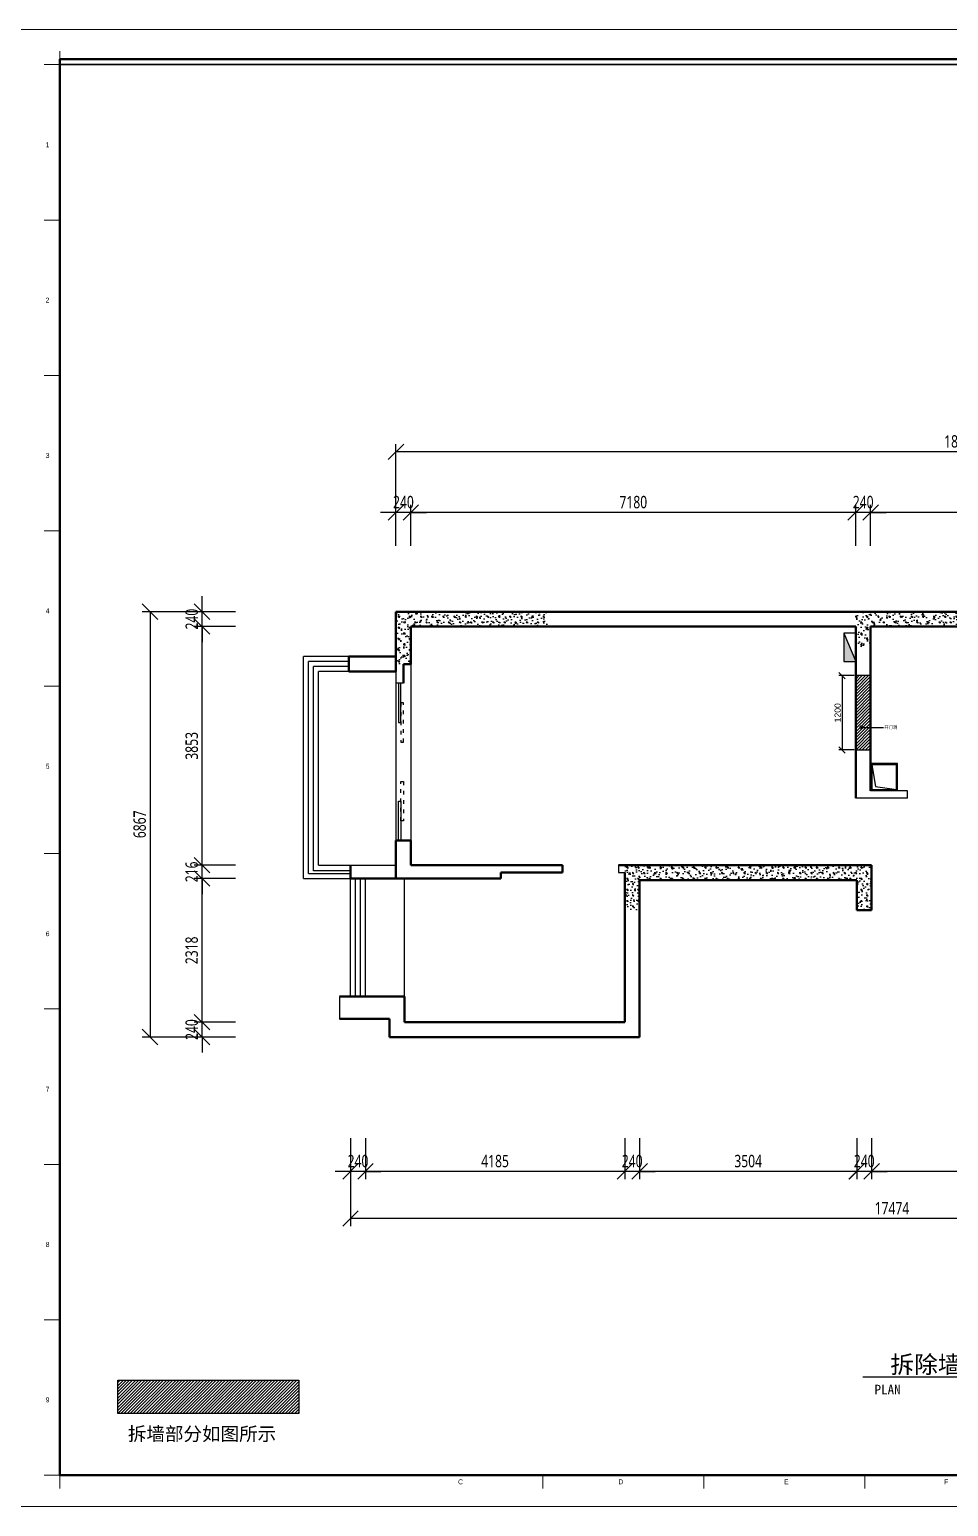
# Model space of a CAD drawing. Header units: millimetres. Extents: x 404985 to 540841, y 1898 to 26709.
# Drawn here: x 439906 to 454736, y 2380 to 26227 of the extents above; entities that cross this region are included whole.
import ezdxf
from ezdxf.enums import TextEntityAlignment as Align

# ---------------------------------------------------------------- set-up
doc = ezdxf.new("R2010")
doc.units = ezdxf.units.MM
doc.linetypes.add('ACAD_ISO03W100', pattern=[30, 12, -18])
for name, color, linetype, lineweight in [('TK', 51, 'Continuous', 18), ('原始结构', 7, 'Continuous', 50), ('电气', 18, 'Continuous', 9)]:
    doc.layers.add(name, color=color, linetype=linetype, lineweight=lineweight)
for name, color, linetype in [('wall', 1, 'Continuous'), ('出风排气', 61, 'Continuous'), ('填充图块', 7, 'Continuous'), ('建筑栏杆', 2, 'Continuous'), ('建筑滑门', 5, 'Continuous'), ('建筑窗户', 4, 'Continuous'), ('拆墙结构', 1, 'Continuous'), ('标注内部', 115, 'Continuous'), ('标注标高', 115, 'Continuous'), ('标注说明', 50, 'Continuous')]:
    doc.layers.add(name, color=color, linetype=linetype)
doc.styles.add('GridRef', font='au101s01.shx', dxfattribs={"width": 0.9, "height": 2.5})
doc.styles.get("Standard").update_dxf_attribs({"font": 'arial.ttf'})
doc.styles.add('TT', font='', dxfattribs={"width": 0.8})
doc.styles.add('仿宋体', font='msyh.ttf', dxfattribs={"width": 0.75})
doc.styles.get('TT').set_extended_font_data('SimSun')
doc.dimstyles.new('大标注', dxfattribs={"dimscale": 100, "dimtxt": 2, "dimasz": 2.5, "dimexe": 1.25, "dimexo": 0.625, "dimtad": 1, "dimdec": 0, "dimtxsty": '仿宋体', "dimblk": 'OBLIQUE', "dimcen": 2.5, "dimclrd": 256, "dimclre": 256, "dimclrt": 256, "dimadec": 0, "dimazin": 0, "dimtfac": 1, "dimtdec": 0, "dimtix": 1, "dimtmove": 0, "dimatfit": 3, "dimldrblk": 'DOT', "dimfxl": 1, "dimarcsym": 0})
doc.dimstyles.new('小标注', dxfattribs={"dimscale": 40, "dimtxt": 2.5, "dimasz": 2.5, "dimexe": 1.25, "dimexo": 0.6, "dimgap": 0.5, "dimtad": 1, "dimdec": 0, "dimtxsty": 'Standard', "dimblk": 'OBLIQUE', "dimcen": 2.5, "dimclrd": 256, "dimclre": 256, "dimclrt": 256, "dimadec": 0, "dimazin": 0, "dimtfac": 1, "dimtdec": 0, "dimtix": 1, "dimtmove": 0, "dimatfit": 2, "dimldrblk": 'DOTSMALL', "dimfxl": 1, "dimarcsym": 0})
pattern_1 = [(67, (-100, 1.73), (-102.840264, -86.710143), [0, -145]), (153, (-100, 1.73), (70.245338, -126.458474), [0, -194]), (74, (-80, 0), (-129.956868, -87.5714), [0, -246]), (286, (-80, 0), (149.1821, -82.058653), [0, -162.4]), (114, (100, 5.2), (-177.42154, 52.363195), [0, -130]), (90, (-5e-07, 0), (-180, 1e-14), [20, -160]), (135, (20, 0), (-179.99969, -179.99969), [28.284, -226.274]), (180, (100, 100), (-2e-14, -180), [20, -160]), (135, (100, 260), (-179.99969, -179.99969), [28.284, -226.274]), (270, (100, 100), (180, -3e-14), [20, -160]), (135, (20, 180), (-179.99969, -179.99969), [28.284, -226.274]), (0, (-5e-07, 0), (0, 180), [20, -160]), (135, (100, 80), (-179.99969, -179.99969), [28.284, -226.274])]

# ---------------------------------------------------------------- blocks, each defined once
blk = doc.blocks.new('regggg')
at = {"layer": 'TK', "color": 45, "ltscale": 3}
for p, q in [((188267, 5439), (214874, 5439)), ((214874, -12853), (188267, -12853))]:
    blk.add_line(p, q, dxfattribs=at)
at = {"layer": 'TK', "color": 45}
for p, q in [((189560, 5005), (189560, 5171)), ((189560, 5005), (189365, 5005)), ((189560, 5005), (189365, 5005)), ((189560, 3080), (189365, 3080)), ((189560, 1156), (189365, 1156)), ((189560, -769), (189365, -769)), ((189560, -2693), (189365, -2693)), ((189560, -4767), (189365, -4767)), ((189560, -6691), (189365, -6691)), ((189560, -8616), (189365, -8616)), ((189560, -10540), (189365, -10540)), ((189560, -12465), (189365, -12465)), ((189560, -12631), (189560, -12465)), ((195540, -12631), (195540, -12465)), ((197533, -12631), (197533, -12465)), ((199527, -12631), (199527, -12465))]:
    blk.add_line(p, q, dxfattribs=at)
at = {"layer": 'TK', "color": 45, "const_width": 21.8}
blk.add_lwpolyline([(211486, 5005), (189560, 5005), (189560, -12465), (211486, -12465)], dxfattribs=at)
at = {"layer": 'TK', "color": 45, "style": 'GridRef', "width": 0.9}
for s, p in [('1', (189409, 4013)), ('2', (189409, 2088)), ('3', (189409, 164)), ('4', (189409, -1761)), ('5', (189409, -3685)), ('6', (189409, -5759)), ('7', (189409, -7684)), ('8', (189409, -9608)), ('9', (189409, -11532)), ('C', (194521, -12548)), ('D', (196505, -12548)), ('E', (198554, -12548)), ('F', (200534, -12548))]:
    blk.add_text(s, height=61, dxfattribs=at).set_placement(p, align=Align.MIDDLE_CENTER)
blk = doc.blocks.new('gh')
at = {"layer": 'wall'}
blk.add_hatch(color=250, dxfattribs=at).paths.add_polyline_path([(164817, 67983), (164817, 68175), (164362, 68175)])
at = {"layer": 'wall', "color": 250}
blk.add_line((164362, 68175), (164817, 67983), dxfattribs=at)
blk.add_lwpolyline([(164362, 68175), (164817, 68175), (164817, 67983), (164362, 67983)], close=True, dxfattribs=at)
blk = doc.blocks.new('_Oblique')
at = {"color": 0, "linetype": 'ByBlock', "lineweight": -2}
blk.add_line((-0.5, -0.5), (0.5, 0.5), dxfattribs=at)
blk = doc.blocks.new('*D224')
at = {"layer": 'Defpoints', "color": 0, "transparency": 16777216}
for p in [(442690, 10200), (443290, 10200), (443290, 9960)]:
    blk.add_point(p, dxfattribs=at)
at = {"layer": '标注标高', "lineweight": -2, "transparency": 16777216}
for p, q in [((442690, 10200), (442690, 10450)), ((443227, 10200), (442565, 10200)), ((442690, 9960), (442690, 10200)), ((443227, 9960), (442565, 9960)), ((442690, 9960), (442690, 9710))]:
    blk.add_line(p, q, dxfattribs=at)
at = {"layer": '标注标高', "lineweight": -2, "transparency": 16777216, "xscale": 250, "yscale": 250, "zscale": 250}
for p, rotation in [((442690, 10200), 270), ((442690, 9960), 90)]:
    blk.add_blockref('_Oblique', p, dxfattribs=dict(at, rotation=rotation))
at = {"layer": '标注标高', "transparency": 16777216, "insert": (442524, 10080), "char_height": 200, "attachment_point": 5, "rotation": 90, "style": '仿宋体'}
blk.add_mtext('240', dxfattribs=at)
blk = doc.blocks.new('_Dot')
at = {"color": 0, "linetype": 'ByBlock', "lineweight": -2}
blk.add_line((-0.5, 0), (-1, 0), dxfattribs=at)
at = {"color": 0, "linetype": 'ByBlock', "const_width": 0.5}
blk.add_lwpolyline([(-0.25, 0, 1), (0.25, 0, 1)], format="xyb", close=True, dxfattribs=at)
blk = doc.blocks.new('*D225')
at = {"layer": 'Defpoints', "color": 0, "transparency": 16777216}
for p in [(442690, 12518), (443290, 12518), (443290, 10200)]:
    blk.add_point(p, dxfattribs=at)
at = {"layer": '标注标高', "lineweight": -2, "transparency": 16777216}
for p, q in [((443227, 12518), (442565, 12518)), ((442690, 10200), (442690, 12518)), ((443227, 10200), (442565, 10200))]:
    blk.add_line(p, q, dxfattribs=at)
at = {"layer": '标注标高', "lineweight": -2, "transparency": 16777216, "xscale": 250, "yscale": 250, "zscale": 250}
for p, rotation in [((442690, 12518), 90), ((442690, 10200), 270)]:
    blk.add_blockref('_Oblique', p, dxfattribs=dict(at, rotation=rotation))
at = {"layer": '标注标高', "transparency": 16777216, "insert": (442523, 11359), "char_height": 200, "attachment_point": 5, "rotation": 90, "style": '仿宋体'}
blk.add_mtext('2318', dxfattribs=at)
blk = doc.blocks.new('*D226')
at = {"layer": 'Defpoints', "color": 0, "transparency": 16777216}
for p in [(442690, 12734), (443290, 12734), (443290, 12518)]:
    blk.add_point(p, dxfattribs=at)
at = {"layer": '标注标高', "lineweight": -2, "transparency": 16777216}
for p, q in [((442690, 12734), (442690, 12984)), ((443227, 12734), (442565, 12734)), ((442690, 12518), (442690, 12734)), ((443227, 12518), (442565, 12518)), ((442690, 12518), (442690, 12268))]:
    blk.add_line(p, q, dxfattribs=at)
at = {"layer": '标注标高', "lineweight": -2, "transparency": 16777216, "xscale": 250, "yscale": 250, "zscale": 250}
for p, rotation in [((442690, 12734), 270), ((442690, 12518), 90)]:
    blk.add_blockref('_Oblique', p, dxfattribs=dict(at, rotation=rotation))
at = {"layer": '标注标高', "transparency": 16777216, "insert": (442523, 12626), "char_height": 200, "attachment_point": 5, "rotation": 90, "style": '仿宋体'}
blk.add_mtext('216', dxfattribs=at)
blk = doc.blocks.new('*D227')
at = {"layer": 'Defpoints', "color": 0, "transparency": 16777216}
for p in [(442690, 16587), (443290, 16587), (443290, 12734)]:
    blk.add_point(p, dxfattribs=at)
at = {"layer": '标注标高', "lineweight": -2, "transparency": 16777216}
for p, q in [((443227, 16587), (442565, 16587)), ((442690, 12734), (442690, 16587)), ((443227, 12734), (442565, 12734))]:
    blk.add_line(p, q, dxfattribs=at)
at = {"layer": '标注标高', "lineweight": -2, "transparency": 16777216, "xscale": 250, "yscale": 250, "zscale": 250}
for p, rotation in [((442690, 16587), 90), ((442690, 12734), 270)]:
    blk.add_blockref('_Oblique', p, dxfattribs=dict(at, rotation=rotation))
at = {"layer": '标注标高', "transparency": 16777216, "insert": (442524, 14661), "char_height": 200, "attachment_point": 5, "rotation": 90, "style": '仿宋体'}
blk.add_mtext('3853', dxfattribs=at)
blk = doc.blocks.new('*D228')
at = {"layer": 'Defpoints', "color": 0, "transparency": 16777216}
for p in [(442690, 16827), (443290, 16827), (443290, 16587)]:
    blk.add_point(p, dxfattribs=at)
at = {"layer": '标注标高', "lineweight": -2, "transparency": 16777216}
for p, q in [((442690, 16827), (442690, 17077)), ((443227, 16827), (442565, 16827)), ((442690, 16587), (442690, 16827)), ((443227, 16587), (442565, 16587)), ((442690, 16587), (442690, 16337))]:
    blk.add_line(p, q, dxfattribs=at)
at = {"layer": '标注标高', "lineweight": -2, "transparency": 16777216, "xscale": 250, "yscale": 250, "zscale": 250}
for p, rotation in [((442690, 16827), 270), ((442690, 16587), 90)]:
    blk.add_blockref('_Oblique', p, dxfattribs=dict(at, rotation=rotation))
at = {"layer": '标注标高', "transparency": 16777216, "insert": (442524, 16707), "char_height": 200, "attachment_point": 5, "rotation": 90, "style": '仿宋体'}
blk.add_mtext('240', dxfattribs=at)
blk = doc.blocks.new('*D229')
at = {"layer": 'Defpoints', "color": 0, "transparency": 16777216}
for p in [(442690, 16827), (441850, 9960), (442690, 9960)]:
    blk.add_point(p, dxfattribs=at)
at = {"layer": '标注标高', "lineweight": -2, "transparency": 16777216}
for p, q in [((442627, 16827), (441725, 16827)), ((441850, 16827), (441850, 9960)), ((442627, 9960), (441725, 9960))]:
    blk.add_line(p, q, dxfattribs=at)
at = {"layer": '标注标高', "lineweight": -2, "transparency": 16777216, "xscale": 250, "yscale": 250, "zscale": 250}
for p, rotation in [((441850, 16827), 90), ((441850, 9960), 270)]:
    blk.add_blockref('_Oblique', p, dxfattribs=dict(at, rotation=rotation))
at = {"layer": '标注标高', "transparency": 16777216, "insert": (441684, 13394), "char_height": 200, "attachment_point": 5, "rotation": 90, "style": '仿宋体'}
blk.add_mtext('6867', dxfattribs=at)
blk = doc.blocks.new('*D233')
at = {"layer": 'Defpoints', "color": 0, "transparency": 16777216}
for p in [(453497, 8390), (457142, 8390), (453497, 7790)]:
    blk.add_point(p, dxfattribs=at)
at = {"layer": '标注标高', "lineweight": -2, "transparency": 16777216}
for p, q in [((453497, 8328), (453497, 7665)), ((457142, 8328), (457142, 7665)), ((457142, 7790), (453497, 7790))]:
    blk.add_line(p, q, dxfattribs=at)
at = {"layer": '标注标高', "lineweight": -2, "transparency": 16777216, "xscale": 250, "yscale": 250, "zscale": 250, "rotation": 180}
blk.add_blockref('_Oblique', (453497, 7790), dxfattribs=at)
at = {"layer": '标注标高', "lineweight": -2, "transparency": 16777216, "xscale": 250, "yscale": 250, "zscale": 250}
blk.add_blockref('_Oblique', (457142, 7790), dxfattribs=at)
at = {"layer": '标注标高', "transparency": 16777216, "insert": (455319, 7956), "char_height": 200, "attachment_point": 5, "style": '仿宋体'}
blk.add_mtext('3645', dxfattribs=at)
blk = doc.blocks.new('*D234')
at = {"layer": 'Defpoints', "color": 0, "transparency": 16777216}
for p in [(453257, 8390), (453497, 8390), (453257, 7790)]:
    blk.add_point(p, dxfattribs=at)
at = {"layer": '标注标高', "lineweight": -2, "transparency": 16777216}
for p, q in [((453257, 8328), (453257, 7665)), ((453497, 8328), (453497, 7665)), ((453257, 7790), (453007, 7790)), ((453497, 7790), (453257, 7790)), ((453497, 7790), (453747, 7790))]:
    blk.add_line(p, q, dxfattribs=at)
at = {"layer": '标注标高', "lineweight": -2, "transparency": 16777216, "xscale": 250, "yscale": 250, "zscale": 250}
blk.add_blockref('_Oblique', (453257, 7790), dxfattribs=at)
at = {"layer": '标注标高', "lineweight": -2, "transparency": 16777216, "xscale": 250, "yscale": 250, "zscale": 250, "rotation": 180}
blk.add_blockref('_Oblique', (453497, 7790), dxfattribs=at)
at = {"layer": '标注标高', "transparency": 16777216, "insert": (453377, 7956), "char_height": 200, "attachment_point": 5, "style": '仿宋体'}
blk.add_mtext('240', dxfattribs=at)
blk = doc.blocks.new('*D235')
at = {"layer": 'Defpoints', "color": 0, "transparency": 16777216}
for p in [(449752, 8390), (453256, 8390), (449752, 7790)]:
    blk.add_point(p, dxfattribs=at)
at = {"layer": '标注标高', "lineweight": -2, "transparency": 16777216}
for p, q in [((449752, 8328), (449752, 7665)), ((453256, 8328), (453256, 7665)), ((453256, 7790), (449752, 7790))]:
    blk.add_line(p, q, dxfattribs=at)
at = {"layer": '标注标高', "lineweight": -2, "transparency": 16777216, "xscale": 250, "yscale": 250, "zscale": 250, "rotation": 180}
blk.add_blockref('_Oblique', (449752, 7790), dxfattribs=at)
at = {"layer": '标注标高', "lineweight": -2, "transparency": 16777216, "xscale": 250, "yscale": 250, "zscale": 250}
blk.add_blockref('_Oblique', (453256, 7790), dxfattribs=at)
at = {"layer": '标注标高', "transparency": 16777216, "insert": (451504, 7956), "char_height": 200, "attachment_point": 5, "style": '仿宋体'}
blk.add_mtext('3504', dxfattribs=at)
blk = doc.blocks.new('*D236')
at = {"layer": 'Defpoints', "color": 0, "transparency": 16777216}
for p in [(449512, 8390), (449752, 8390), (449512, 7790)]:
    blk.add_point(p, dxfattribs=at)
at = {"layer": '标注标高', "lineweight": -2, "transparency": 16777216}
for p, q in [((449512, 8328), (449512, 7665)), ((449752, 8328), (449752, 7665)), ((449512, 7790), (449262, 7790)), ((449752, 7790), (449512, 7790)), ((449752, 7790), (450002, 7790))]:
    blk.add_line(p, q, dxfattribs=at)
at = {"layer": '标注标高', "lineweight": -2, "transparency": 16777216, "xscale": 250, "yscale": 250, "zscale": 250}
blk.add_blockref('_Oblique', (449512, 7790), dxfattribs=at)
at = {"layer": '标注标高', "lineweight": -2, "transparency": 16777216, "xscale": 250, "yscale": 250, "zscale": 250, "rotation": 180}
blk.add_blockref('_Oblique', (449752, 7790), dxfattribs=at)
at = {"layer": '标注标高', "transparency": 16777216, "insert": (449632, 7956), "char_height": 200, "attachment_point": 5, "style": '仿宋体'}
blk.add_mtext('240', dxfattribs=at)
blk = doc.blocks.new('*D237')
at = {"layer": 'Defpoints', "color": 0, "transparency": 16777216}
for p in [(445327, 8390), (449512, 8390), (445327, 7790)]:
    blk.add_point(p, dxfattribs=at)
at = {"layer": '标注标高', "lineweight": -2, "transparency": 16777216}
for p, q in [((445327, 8328), (445327, 7665)), ((449512, 8328), (449512, 7665)), ((449512, 7790), (445327, 7790))]:
    blk.add_line(p, q, dxfattribs=at)
at = {"layer": '标注标高', "lineweight": -2, "transparency": 16777216, "xscale": 250, "yscale": 250, "zscale": 250, "rotation": 180}
blk.add_blockref('_Oblique', (445327, 7790), dxfattribs=at)
at = {"layer": '标注标高', "lineweight": -2, "transparency": 16777216, "xscale": 250, "yscale": 250, "zscale": 250}
blk.add_blockref('_Oblique', (449512, 7790), dxfattribs=at)
at = {"layer": '标注标高', "transparency": 16777216, "insert": (447419, 7956), "char_height": 200, "attachment_point": 5, "style": '仿宋体'}
blk.add_mtext('4185', dxfattribs=at)
blk = doc.blocks.new('*D238')
at = {"layer": 'Defpoints', "color": 0, "transparency": 16777216}
for p in [(445087, 8390), (445327, 8390), (445087, 7790)]:
    blk.add_point(p, dxfattribs=at)
at = {"layer": '标注标高', "lineweight": -2, "transparency": 16777216}
for p, q in [((445087, 8328), (445087, 7665)), ((445327, 8328), (445327, 7665)), ((445087, 7790), (444837, 7790)), ((445327, 7790), (445087, 7790)), ((445327, 7790), (445577, 7790))]:
    blk.add_line(p, q, dxfattribs=at)
at = {"layer": '标注标高', "lineweight": -2, "transparency": 16777216, "xscale": 250, "yscale": 250, "zscale": 250}
blk.add_blockref('_Oblique', (445087, 7790), dxfattribs=at)
at = {"layer": '标注标高', "lineweight": -2, "transparency": 16777216, "xscale": 250, "yscale": 250, "zscale": 250, "rotation": 180}
blk.add_blockref('_Oblique', (445327, 7790), dxfattribs=at)
at = {"layer": '标注标高', "transparency": 16777216, "insert": (445207, 7956), "char_height": 200, "attachment_point": 5, "style": '仿宋体'}
blk.add_mtext('240', dxfattribs=at)
blk = doc.blocks.new('*D239')
at = {"layer": 'Defpoints', "color": 0, "transparency": 16777216}
for p in [(445087, 7790), (462561, 7790), (445087, 7030)]:
    blk.add_point(p, dxfattribs=at)
at = {"layer": '标注标高', "lineweight": -2, "transparency": 16777216}
for p, q in [((445087, 7728), (445087, 6905)), ((462561, 7728), (462561, 6905)), ((462561, 7030), (445087, 7030))]:
    blk.add_line(p, q, dxfattribs=at)
at = {"layer": '标注标高', "lineweight": -2, "transparency": 16777216, "xscale": 250, "yscale": 250, "zscale": 250, "rotation": 180}
blk.add_blockref('_Oblique', (445087, 7030), dxfattribs=at)
at = {"layer": '标注标高', "lineweight": -2, "transparency": 16777216, "xscale": 250, "yscale": 250, "zscale": 250}
blk.add_blockref('_Oblique', (462561, 7030), dxfattribs=at)
at = {"layer": '标注标高', "transparency": 16777216, "insert": (453824, 7195), "char_height": 200, "attachment_point": 5, "style": '仿宋体'}
blk.add_mtext('17474', dxfattribs=at)
blk = doc.blocks.new('*D249')
at = {"layer": 'Defpoints', "color": 0, "transparency": 16777216}
for p in [(453480, 18430), (453480, 17830), (459970, 17830)]:
    blk.add_point(p, dxfattribs=at)
at = {"layer": '标注标高', "lineweight": -2, "transparency": 16777216}
for p, q in [((453480, 17892), (453480, 18555)), ((459970, 18430), (453480, 18430)), ((459970, 17892), (459970, 18555))]:
    blk.add_line(p, q, dxfattribs=at)
at = {"layer": '标注标高', "lineweight": -2, "transparency": 16777216, "xscale": 250, "yscale": 250, "zscale": 250, "rotation": 180}
blk.add_blockref('_Oblique', (453480, 18430), dxfattribs=at)
at = {"layer": '标注标高', "lineweight": -2, "transparency": 16777216, "xscale": 250, "yscale": 250, "zscale": 250}
blk.add_blockref('_Oblique', (459970, 18430), dxfattribs=at)
at = {"layer": '标注标高', "transparency": 16777216, "insert": (456725, 18596), "char_height": 200, "attachment_point": 5, "style": '仿宋体'}
blk.add_mtext('6490', dxfattribs=at)
blk = doc.blocks.new('*D250')
at = {"layer": 'Defpoints', "color": 0, "transparency": 16777216}
for p in [(453240, 18430), (453240, 17830), (453480, 17830)]:
    blk.add_point(p, dxfattribs=at)
at = {"layer": '标注标高', "lineweight": -2, "transparency": 16777216}
for p, q in [((453240, 18430), (452990, 18430)), ((453240, 17892), (453240, 18555)), ((453480, 18430), (453240, 18430)), ((453480, 17892), (453480, 18555)), ((453480, 18430), (453730, 18430))]:
    blk.add_line(p, q, dxfattribs=at)
at = {"layer": '标注标高', "lineweight": -2, "transparency": 16777216, "xscale": 250, "yscale": 250, "zscale": 250}
blk.add_blockref('_Oblique', (453240, 18430), dxfattribs=at)
at = {"layer": '标注标高', "lineweight": -2, "transparency": 16777216, "xscale": 250, "yscale": 250, "zscale": 250, "rotation": 180}
blk.add_blockref('_Oblique', (453480, 18430), dxfattribs=at)
at = {"layer": '标注标高', "transparency": 16777216, "insert": (453360, 18596), "char_height": 200, "attachment_point": 5, "style": '仿宋体'}
blk.add_mtext('240', dxfattribs=at)
blk = doc.blocks.new('*D251')
at = {"layer": 'Defpoints', "color": 0, "transparency": 16777216}
for p in [(446060, 18430), (446060, 17830), (453240, 17830)]:
    blk.add_point(p, dxfattribs=at)
at = {"layer": '标注标高', "lineweight": -2, "transparency": 16777216}
for p, q in [((446060, 17892), (446060, 18555)), ((453240, 18430), (446060, 18430)), ((453240, 17892), (453240, 18555))]:
    blk.add_line(p, q, dxfattribs=at)
at = {"layer": '标注标高', "lineweight": -2, "transparency": 16777216, "xscale": 250, "yscale": 250, "zscale": 250, "rotation": 180}
blk.add_blockref('_Oblique', (446060, 18430), dxfattribs=at)
at = {"layer": '标注标高', "lineweight": -2, "transparency": 16777216, "xscale": 250, "yscale": 250, "zscale": 250}
blk.add_blockref('_Oblique', (453240, 18430), dxfattribs=at)
at = {"layer": '标注标高', "transparency": 16777216, "insert": (449650, 18596), "char_height": 200, "attachment_point": 5, "style": '仿宋体'}
blk.add_mtext('7180', dxfattribs=at)
blk = doc.blocks.new('*D252')
at = {"layer": 'Defpoints', "color": 0, "transparency": 16777216}
for p in [(445820, 18430), (445820, 17830), (446060, 17830)]:
    blk.add_point(p, dxfattribs=at)
at = {"layer": '标注标高', "lineweight": -2, "transparency": 16777216}
for p, q in [((445820, 18430), (445570, 18430)), ((445820, 17892), (445820, 18555)), ((446060, 18430), (445820, 18430)), ((446060, 17892), (446060, 18555)), ((446060, 18430), (446310, 18430))]:
    blk.add_line(p, q, dxfattribs=at)
at = {"layer": '标注标高', "lineweight": -2, "transparency": 16777216, "xscale": 250, "yscale": 250, "zscale": 250}
blk.add_blockref('_Oblique', (445820, 18430), dxfattribs=at)
at = {"layer": '标注标高', "lineweight": -2, "transparency": 16777216, "xscale": 250, "yscale": 250, "zscale": 250, "rotation": 180}
blk.add_blockref('_Oblique', (446060, 18430), dxfattribs=at)
at = {"layer": '标注标高', "transparency": 16777216, "insert": (445940, 18596), "char_height": 200, "attachment_point": 5, "style": '仿宋体'}
blk.add_mtext('240', dxfattribs=at)
blk = doc.blocks.new('*D253')
at = {"layer": 'Defpoints', "color": 0, "transparency": 16777216}
for p in [(445820, 19410), (445820, 18430), (464074, 18430)]:
    blk.add_point(p, dxfattribs=at)
at = {"layer": '标注标高', "lineweight": -2, "transparency": 16777216}
for p, q in [((445820, 18492), (445820, 19535)), ((464074, 19410), (445820, 19410)), ((464074, 18492), (464074, 19535))]:
    blk.add_line(p, q, dxfattribs=at)
at = {"layer": '标注标高', "lineweight": -2, "transparency": 16777216, "xscale": 250, "yscale": 250, "zscale": 250, "rotation": 180}
blk.add_blockref('_Oblique', (445820, 19410), dxfattribs=at)
at = {"layer": '标注标高', "lineweight": -2, "transparency": 16777216, "xscale": 250, "yscale": 250, "zscale": 250}
blk.add_blockref('_Oblique', (464074, 19410), dxfattribs=at)
at = {"layer": '标注标高', "transparency": 16777216, "insert": (454947, 19576), "char_height": 200, "attachment_point": 5, "style": '仿宋体'}
blk.add_mtext('18254', dxfattribs=at)
blk = doc.blocks.new('*D254')
at = {"layer": 'Defpoints', "color": 0, "transparency": 16777216}
for p in [(453240, 15795), (453019, 14595), (453240, 14595)]:
    blk.add_point(p, dxfattribs=at)
at = {"layer": '标注内部', "lineweight": -2, "transparency": 16777216}
for p, q in [((453216, 15795), (452969, 15795)), ((453019, 15795), (453019, 14595)), ((453216, 14595), (452969, 14595))]:
    blk.add_line(p, q, dxfattribs=at)
at = {"layer": '标注内部', "lineweight": -2, "transparency": 16777216, "xscale": 100, "yscale": 100, "zscale": 100}
for p, rotation in [((453019, 15795), 90), ((453019, 14595), 270)]:
    blk.add_blockref('_Oblique', p, dxfattribs=dict(at, rotation=rotation))
at = {"layer": '标注内部', "transparency": 16777216, "insert": (452948, 15195), "char_height": 100, "attachment_point": 5, "rotation": 90}
blk.add_mtext('1200', dxfattribs=at)
blk = doc.blocks.new('_DotSmall')
at = {"color": 0, "linetype": 'ByBlock', "const_width": 0.5}
blk.add_lwpolyline([(-0.0625, 0, 1), (0.0625, 0, 1)], format="xyb", close=True, dxfattribs=at)

msp = doc.modelspace()

# ---------------------------------------------------------------- hatches: boundary and pattern name
at = {"layer": '填充图块'}
h = msp.add_hatch(dxfattribs=at)
h.set_pattern_fill('混凝土3', color=256, scale=20, pattern_type=2)
h.set_pattern_definition(pattern_1)
h.paths.add_polyline_path([(446059.6, 16587), (446059.6, 15979), (445819.6, 15979), (445819.6, 16827), (448262.8, 16827), (448262.8, 16587)])
h = msp.add_hatch(dxfattribs=at)
h.set_pattern_fill('混凝土3', color=256, scale=20, pattern_type=2)
h.set_pattern_definition(pattern_1)
h.paths.add_polyline_path([(453239.6, 16827), (455593.6, 16827), (455593.6, 16587), (453479.6, 16587), (453479.6, 16253.1), (453239.6, 16253.1), (453239.6, 16480.6)])
h = msp.add_hatch(dxfattribs=at)
h.set_pattern_fill('混凝土3', color=256, scale=20, pattern_type=2)
h.set_pattern_definition(pattern_1)
h.paths.add_polyline_path([(453496.6, 12734), (453496.6, 12590), (453481.6, 12590), (453481.6, 12570), (453488, 12330), (453481.6, 12330), (453481.6, 12310), (453496.6, 12008.4), (453255.6, 12008.4), (453255.6, 12494), (449751.6, 12494), (449751.6, 12008.4), (449511.6, 12008.4), (449511.6, 12734)])
at = {"layer": '拆墙结构'}
h = msp.add_hatch(dxfattribs=at)
h.set_pattern_fill('JIS_WOOD', color=256, scale=50)
h.paths.add_polyline_path([(453479.6, 15795), (453239.6, 15795), (453239.6, 14595), (453479.6, 14595)])
h = msp.add_hatch(dxfattribs=at)
h.set_pattern_fill('JIS_WOOD', color=256, scale=50)
h.paths.add_polyline_path([(444250, 3880), (444250, 4420), (441330, 4420), (441330, 3880)])

# ---------------------------------------------------------------- linework, layer by layer
at = {"color": 251, "ltscale": 4}
for p, q in [((446059.6, 15979), (446059.6, 13133)), ((445819.6, 15862), (445819.6, 13133))]:
    msp.add_line(p, q, dxfattribs=at)
for p, q in [((445939.6, 15672), (445819.6, 15672)), ((454077.6, 13935), (453479.6, 13935)), ((454077.6, 13815), (454077.6, 13935)), ((454077.6, 13815), (453239.6, 13815)), ((449411.6, 12734), (449411.6, 12614)), ((449411.6, 12614), (449511.6, 12614)), ((444906.2, 10616), (444906.2, 10256))]:
    msp.add_line(p, q)
at = {"color": 251}
msp.add_line((445956.6, 10616), (445956.6, 12518), dxfattribs=at)
at = {"layer": '出风排气'}
for p, q in [((453916.6, 14375), (453479.6, 14375)), ((453916.6, 13935), (453916.6, 14375))]:
    msp.add_line(p, q, dxfattribs=at)
msp.add_lwpolyline([(453499.6, 13955), (453896.6, 13955), (453896.6, 14355), (453499.6, 14355)], close=True, dxfattribs=at)
at = {"layer": '出风排气', "ltscale": 4}
msp.add_lwpolyline([(453499.6, 14355), (453560.6, 14005.5), (453896.6, 13955)], dxfattribs=at)
at = {"layer": '原始结构'}
for p, q in [((458425.4, 16827), (445819.6, 16827)), ((445819.6, 15862), (445819.6, 16827)), ((453239.6, 16587), (446059.6, 16587)), ((446059.6, 15979), (446059.6, 16587)), ((453239.6, 13815), (453239.6, 16587)), ((453479.6, 13935), (453479.6, 16587)), ((453479.6, 16587), (458425.4, 16587)), ((445059.6, 15862), (445059.6, 16102)), ((445059.6, 16102), (445819.6, 16102)), ((446059.6, 15979), (445939.6, 15979)), ((445939.6, 15672), (445939.6, 15979)), ((445059.6, 15862), (445819.6, 15862)), ((446059.6, 13133), (445819.6, 13133)), ((445819.6, 13133), (445819.6, 12518)), ((446059.6, 12734), (446059.6, 13133)), ((445086.5, 12516.7), (445086.5, 12734)), ((448507.6, 12734), (446059.6, 12734)), ((448507.6, 12734), (448507.6, 12614)), ((453496.6, 12734), (449411.6, 12734)), ((453496.6, 12734), (453496.6, 12008.4)), ((445086.5, 12518), (445956.6, 12518)), ((445956.6, 12518), (447512.6, 12518)), ((448507.6, 12614), (447512.6, 12614)), ((447512.6, 12614), (447512.6, 12518)), ((449511.6, 12614), (449511.6, 10200)), ((453255.6, 12494), (449751.6, 12494)), ((449751.6, 12494), (449751.6, 9960)), ((453255.6, 12494), (453255.6, 12008.4)), ((453496.6, 12008.4), (453255.6, 12008.4)), ((445956.6, 10616), (444906.2, 10616)), ((445956.6, 10200), (445956.6, 10616)), ((445716.6, 10256), (444906.2, 10256)), ((445716.6, 9960), (445716.6, 10256)), ((449511.6, 10200), (445956.6, 10200)), ((449751.6, 9960), (445716.6, 9960))]:
    msp.add_line(p, q, dxfattribs=at)
msp.add_lwpolyline([(469368.1, 25748.6), (440394.4, 25748.6), (440394.4, 2885.9), (469368.1, 2885.9)], close=True, dxfattribs=at)
at = {"layer": '填充图块'}
msp.add_line((445086.5, 12734), (445819.6, 12734), dxfattribs=at)
at = {"layer": '建筑栏杆', "ltscale": 300}
for p, q in [((444329.6, 12518), (444329.6, 16102)), ((445059.6, 16102), (444329.6, 16102)), ((444409.6, 12598), (444409.6, 16022)), ((445059.6, 16022), (444409.6, 16022)), ((444489.6, 12645), (444489.6, 15942)), ((445059.6, 15942), (444489.6, 15942)), ((444569.6, 12734), (444569.6, 15862)), ((445059.6, 15862), (444569.6, 15862)), ((445086.5, 12645), (444489.6, 12645)), ((444569.6, 12734), (445086.5, 12734)), ((444329.6, 12518), (445086.5, 12518)), ((444409.6, 12598), (445086.5, 12598))]:
    msp.add_line(p, q, dxfattribs=at)
at = {"layer": '建筑滑门'}
for points in [[(445859.6, 15672), (445859.6, 15038), (445899.6, 15038), (445899.6, 15672)], [(445859.6, 13133), (445859.6, 13767), (445899.6, 13767), (445899.6, 13133)]]:
    msp.add_lwpolyline(points, close=True, dxfattribs=at)
at = {"layer": '建筑滑门', "linetype": 'ACAD_ISO03W100', "ltscale": 5}
for points in [[(445899.6, 15355), (445899.6, 14721), (445939.6, 14721), (445939.6, 15355)], [(445899.6, 13450), (445899.6, 14084), (445939.6, 14084), (445939.6, 13450)]]:
    msp.add_lwpolyline(points, close=True, dxfattribs=at)
at = {"layer": '建筑窗户'}
for p, q in [((445086.5, 10614.7), (445086.5, 12516.7)), ((445166.5, 10614.7), (445166.5, 12516.7)), ((445246.5, 10614.7), (445246.5, 12516.7)), ((445326.5, 10614.7), (445326.5, 12516.7))]:
    msp.add_line(p, q, dxfattribs=at)
at = {"layer": '拆墙结构'}
for points in [[(453479.6, 15795), (453239.6, 15795), (453239.6, 14595), (453479.6, 14595)], [(441330, 4420), (444250, 4420), (444250, 3880), (441330, 3880)]]:
    msp.add_lwpolyline(points, close=True, dxfattribs=at)
at = {"layer": '标注说明', "color": 1}
msp.add_line((453356.2, 4475.2), (456669.6, 4475.2), dxfattribs=at)

# ---------------------------------------------------------------- block references
at = {"xscale": 1.303680000000168, "yscale": 1.303680000000168, "zscale": 1.303680000000168}
msp.add_blockref('regggg', (193268.4, 19135.9), dxfattribs=at)
at = {"layer": '电气', "color": 250, "xscale": -1, "rotation": 90}
msp.add_blockref('gh', (521222.7, 180842.4), dxfattribs=at)

# ---------------------------------------------------------------- texts
at = {"layer": '原始结构', "insert": (441492.1, 3661.6), "char_height": 219.453, "attachment_point": 1}
msp.add_mtext_dynamic_manual_height_columns('{\\fSimSun|b0|i0|c134|p2;拆墙部分如图所示}', width=2873.449, gutter_width=1097.3, heights=[0], dxfattribs=at)
at = {"layer": '标注说明', "color": 2, "style": 'TT'}
for s, height, p in [('拆除墙体图', 281.54, (453797.2, 4531.5)), ('PLAN', 154.85, (453543.2, 4190))]:
    msp.add_text(s, height=height, dxfattribs=at).set_placement(p)
at = {"layer": '标注说明', "insert": (453700, 14985.6), "char_height": 50, "attachment_point": 1}
msp.add_mtext_dynamic_manual_height_columns('{\\fSimSun|b0|i0|c134|p2;开门洞}', width=750.764, gutter_width=1097.3, heights=[0], dxfattribs=at)

# ---------------------------------------------------------------- dimensions: what is measured, and where the dimension line sits
at = {"layer": '标注内部'}
dim = msp.add_linear_dim(base=(453018.9, 14595), p1=(453239.6, 15795), p2=(453239.6, 14595), angle=90, dimstyle='小标注', dxfattribs=at)
dim.commit()
dim.dimension.update_dxf_attribs({"geometry": '*D254', "text_midpoint": (453018.9, 15195), "dimtype": 160})
at = {"layer": '标注标高'}
for base, p1, p2, angle, picture, middle in [((445819.6, 19410), (464073.6, 18430), (445819.6, 18430), 180, '*D253', (454946.6, 19576.3)), ((445819.6, 18430), (446059.6, 17830), (445819.6, 17830), 180, '*D252', (445939.6, 18595.9)), ((446059.6, 18430), (453239.6, 17830), (446059.6, 17830), 180, '*D251', (449649.6, 18596.3)), ((453239.6, 18430), (453479.6, 17830), (453239.6, 17830), 180, '*D250', (453359.6, 18595.9)), ((453479.6, 18430), (459969.6, 17830), (453479.6, 17830), 180, '*D249', (456724.6, 18595.9)), ((441849.6, 9960), (442689.6, 16827), (442689.6, 9960), 90, '*D229', (441683.7, 13393.5)), ((442689.6, 16827), (443289.6, 16587), (443289.6, 16827), 270, '*D228', (442523.7, 16707)), ((442689.6, 16587), (443289.6, 12734), (443289.6, 16587), 270, '*D227', (442523.7, 14660.5)), ((442689.6, 12734), (443289.6, 12518), (443289.6, 12734), 270, '*D226', (442523.3, 12626)), ((442689.6, 12518), (443289.6, 10200), (443289.6, 12518), 270, '*D225', (442523.3, 11359)), ((442689.6, 10200), (443289.6, 9960), (443289.6, 10200), 270, '*D224', (442523.7, 10080)), ((445086.5, 7790), (445326.5, 8390), (445086.5, 8390), 180, '*D238', (445206.5, 7955.9)), ((445326.5, 7790), (449511.6, 8390), (445326.5, 8390), 180, '*D237', (447419, 7956.3)), ((449511.6, 7790), (449751.6, 8390), (449511.6, 8390), 180, '*D236', (449631.6, 7955.9)), ((449751.6, 7790), (453255.6, 8390), (449751.6, 8390), 180, '*D235', (451503.6, 7955.9)), ((453256.6, 7790), (453496.6, 8390), (453256.6, 8390), 180, '*D234', (453376.6, 7955.9)), ((453496.6, 7790), (457141.6, 8390), (453496.6, 8390), 180, '*D233', (455319.1, 7955.9)), ((445086.5, 7030), (462560.6, 7790), (445086.5, 7790), 180, '*D239', (453823.5, 7194.6))]:
    dim = msp.add_linear_dim(base=base, p1=p1, p2=p2, angle=angle, dimstyle='大标注', dxfattribs=at)
    dim.commit()
    dim.dimension.update_dxf_attribs({"geometry": picture, "text_midpoint": middle})

# ---------------------------------------------------------------- leaders
at = {"layer": '标注说明'}
msp.add_leader([(453330, 14960), (453690, 14960)], dimstyle='小标注', override={"dimgap": 0.5, "dimtad": 0}, dxfattribs=at)

doc.saveas('drawing.dxf')
